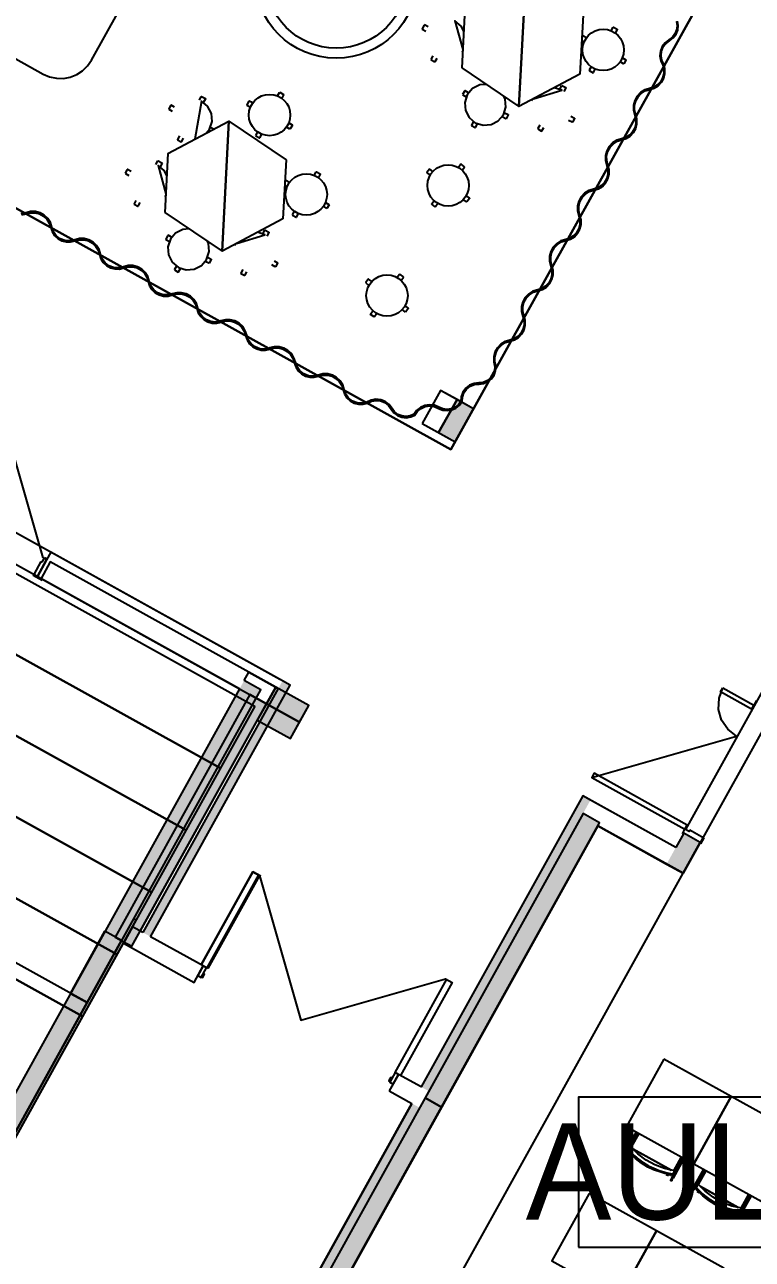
# Model space of a CAD drawing. Header units: metres. Extents: x 2.3 to 42.8, y 0.9 to 31.9.
# Drawn here: x 31.057 to 33.479, y 20.21 to 24.319 of the extents above; entities that cross this region are included whole.
import ezdxf

# ---------------------------------------------------------------- set-up
doc = ezdxf.new("R2010")
doc.units = ezdxf.units.M
for name, color, linetype in [('ARREDI', 9, 'Continuous'), ('PARETI_STRUTTURE', 7, 'Continuous'), ('PILASTRI_SETTI', 8, 'Continuous'), ('WAYFINDING_RIQUADRI', 7, 'Continuous'), ('WAYFINDING_TESTI', 7, 'Continuous')]:
    doc.layers.add(name, color=color, linetype=linetype)

msp = doc.modelspace()

# ---------------------------------------------------------------- linework, layer by layer
at = {"layer": 'ARREDI'}
for points in [[(30.8159, 24.3259), (30.835, 24.3127), (31.119, 24.1551), (31.1402, 24.1458), (31.1629, 24.141), (31.186, 24.1406), (31.2088, 24.1448), (31.2303, 24.1533), (31.2498, 24.1658), (31.2664, 24.1819), (31.2796, 24.201), (31.6964, 24.9516)], [(32.5222, 24.3718), (32.725, 24.4793), (32.7021, 24.0468), (32.725, 24.4793), (32.9154, 24.3509)], [(32.5222, 24.3718), (32.5117, 24.1752)], [(32.5183, 24.298), (32.5098, 24.3145), (32.4892, 24.3319), (32.515, 24.237)], [(32.9154, 24.3509), (32.9049, 24.1543)], [(33.2265, 24.3296), (33.2286, 24.3157), (33.2268, 24.3017), (33.2214, 24.2887), (33.2128, 24.2776), (33.2015, 24.2691), (33.1885, 24.2594), (33.1787, 24.2466), (33.1728, 24.2315), (33.1711, 24.2154), (33.1739, 24.1995), (33.181, 24.1849), (33.1842, 24.187), (33.1776, 24.2008), (33.175, 24.2158), (33.1766, 24.231), (33.1823, 24.2451), (33.1917, 24.2571), (33.204, 24.2661), (33.216, 24.2753), (33.2251, 24.2874), (33.2307, 24.3015), (33.2324, 24.3165), (33.23, 24.3314)], [(32.387, 24.318), (32.3801, 24.3056)], [(32.3801, 24.3056), (32.3804, 24.3045)], [(32.3804, 24.3045), (32.3921, 24.298)], [(32.3881, 24.3183), (32.387, 24.318)], [(32.3998, 24.3118), (32.3881, 24.3183)], [(33.0091, 24.2989), (33.0156, 24.3106)], [(33.0156, 24.3106), (33.0167, 24.3109)], [(33.0167, 24.3109), (33.029, 24.304)], [(33.0294, 24.303), (33.0228, 24.2913)], [(33.029, 24.304), (33.0294, 24.303)], [(32.9109, 24.2661), (32.9191, 24.2616)], [(32.9139, 24.2815), (32.9115, 24.2771)], [(32.915, 24.2818), (32.9139, 24.2815)], [(32.9267, 24.2753), (32.915, 24.2819)], [(32.4157, 24.2156), (32.4092, 24.2039)], [(32.423, 24.1963), (32.4295, 24.208)], [(32.5147, 24.23), (32.5118, 24.2315)], [(33.0464, 24.2089), (33.0581, 24.2024)], [(32.4092, 24.2039), (32.4095, 24.2028)], [(32.4095, 24.2028), (32.4219, 24.196)], [(32.4219, 24.196), (32.423, 24.1963)], [(32.5117, 24.1752), (32.7021, 24.0468)], [(32.9426, 24.1792), (32.9361, 24.1675)], [(32.9361, 24.1675), (32.9364, 24.1664)], [(32.9364, 24.1664), (32.9488, 24.1595)], [(32.9499, 24.1598), (32.9564, 24.1716)], [(33.0505, 24.1886), (33.0388, 24.1951)], [(33.0515, 24.1889), (33.0505, 24.1886)], [(33.0584, 24.2013), (33.0516, 24.1889)], [(33.0581, 24.2024), (33.0584, 24.2013)], [(32.9049, 24.1543), (32.7021, 24.0468)], [(32.9488, 24.1595), (32.9499, 24.1598)], [(31.8987, 24.0822), (31.9052, 24.0939)], [(31.9052, 24.0939), (31.9063, 24.0942)], [(31.9063, 24.0942), (31.9187, 24.0873)], [(31.919, 24.0862), (31.9125, 24.0745)], [(31.9187, 24.0873), (31.919, 24.0862)], [(32.5217, 24.0991), (32.5148, 24.0867)], [(32.5148, 24.0867), (32.5151, 24.0856)], [(32.5151, 24.0856), (32.5268, 24.0791)], [(32.5227, 24.0994), (32.5217, 24.0991)], [(32.5925, 24.1207), (32.5715, 24.119), (32.5476, 24.1067), (32.5302, 24.0862), (32.522, 24.0606), (32.5242, 24.0338), (32.5365, 24.0099), (32.557, 23.9925), (32.5826, 23.9843), (32.6094, 23.9865), (32.6333, 23.9988), (32.6507, 24.0193), (32.6589, 24.0449), (32.6567, 24.0717), (32.6522, 24.0804)], [(32.5345, 24.0929), (32.5227, 24.0994)], [(32.7507, 24.0726), (32.845, 24.1012), (32.8199, 24.1093)], [(32.8379, 24.1047), (32.8444, 24.1164)], [(32.8444, 24.1164), (32.8454, 24.1167)], [(32.8454, 24.1167), (32.8578, 24.1098)], [(32.8581, 24.1088), (32.8516, 24.097)], [(32.8578, 24.1098), (32.8581, 24.1088)], [(31.5434, 24.0511), (31.5365, 24.0388)], [(31.5444, 24.0514), (31.5434, 24.0511)], [(31.5562, 24.0449), (31.5444, 24.0515)], [(31.6612, 23.9581), (31.6724, 23.9714), (31.6806, 23.997), (31.6784, 24.0238), (31.6661, 24.0477), (31.6456, 24.0651), (31.6231, 23.9379)], [(31.6385, 24.0685), (31.645, 24.0802)], [(31.645, 24.0802), (31.6461, 24.0805)], [(31.6461, 24.0805), (31.6585, 24.0736)], [(31.6588, 24.0726), (31.6523, 24.0609)], [(31.6585, 24.0736), (31.6588, 24.0726)], [(31.8035, 24.0648), (31.7966, 24.0524)], [(31.7966, 24.0524), (31.7969, 24.0514)], [(31.7969, 24.0514), (31.8087, 24.0448)], [(31.8046, 24.0651), (31.8035, 24.0648)], [(31.8163, 24.0586), (31.8046, 24.0651)], [(32.7444, 24.0693), (32.7478, 24.0674)], [(31.5365, 24.0388), (31.5368, 24.0377)], [(31.5368, 24.0377), (31.5485, 24.0312)], [(32.6582, 24.0061), (32.6465, 24.0126)], [(32.6542, 24.0264), (32.6659, 24.0199)], [(32.6593, 24.0064), (32.6582, 24.0061)], [(32.6662, 24.0188), (32.6593, 24.0064)], [(32.6659, 24.0199), (32.6662, 24.0188)], [(32.8793, 23.9944), (32.8675, 24.0009)], [(32.8752, 24.0147), (32.8869, 24.0082)], [(32.8872, 24.0071), (32.8803, 23.9947)], [(32.8869, 24.0082), (32.8872, 24.0071)], [(31.534, 23.8907), (31.7368, 23.9982), (31.7139, 23.5657), (31.7368, 23.9982), (31.9271, 23.8698)], [(31.6709, 23.9632), (31.6682, 23.9647)], [(31.6759, 23.9785), (31.6875, 23.972)], [(31.8322, 23.9625), (31.8257, 23.9508)], [(31.9401, 23.9719), (31.9284, 23.9784)], [(31.936, 23.9922), (31.9477, 23.9856)], [(31.9412, 23.9722), (31.9401, 23.9719)], [(31.948, 23.9846), (31.9412, 23.9722)], [(31.9477, 23.9856), (31.948, 23.9846)], [(32.5504, 23.9967), (32.5439, 23.985)], [(32.5439, 23.985), (32.5442, 23.9839)], [(32.5442, 23.9839), (32.5566, 23.977)], [(32.5566, 23.977), (32.5576, 23.9773)], [(32.5576, 23.9773), (32.5641, 23.9891)], [(32.7714, 23.985), (32.7649, 23.9733)], [(32.7649, 23.9733), (32.7652, 23.9722)], [(32.7652, 23.9722), (32.7776, 23.9653)], [(32.7776, 23.9653), (32.7787, 23.9656)], [(32.7787, 23.9656), (32.7852, 23.9773)], [(32.8803, 23.9947), (32.8793, 23.9944)], [(31.5721, 23.9488), (31.5656, 23.9371)], [(31.5656, 23.9371), (31.5659, 23.936)], [(31.5659, 23.936), (31.5783, 23.9291)], [(31.5783, 23.9291), (31.5793, 23.9294)], [(31.5793, 23.9294), (31.5858, 23.9412)], [(31.8257, 23.9508), (31.826, 23.9497)], [(31.826, 23.9497), (31.8384, 23.9428)], [(31.8384, 23.9428), (31.8395, 23.9431)], [(31.8395, 23.9431), (31.846, 23.9548)], [(31.534, 23.8907), (31.5235, 23.6941)], [(31.3988, 23.8369), (31.3919, 23.8245)], [(31.3998, 23.8372), (31.3988, 23.8369)], [(31.4116, 23.8307), (31.3998, 23.8372)], [(31.4939, 23.8542), (31.5005, 23.8659)], [(31.5004, 23.8659), (31.5015, 23.8662)], [(31.53, 23.8169), (31.5215, 23.8334), (31.501, 23.8508), (31.5268, 23.7559)], [(31.5015, 23.8662), (31.5139, 23.8594)], [(31.5142, 23.8583), (31.5077, 23.8466)], [(31.5139, 23.8594), (31.5142, 23.8583)], [(31.9271, 23.8698), (31.9167, 23.6732)], [(32.404, 23.8387), (32.3957, 23.8273)], [(32.4051, 23.8389), (32.404, 23.8387)], [(32.416, 23.831), (32.4051, 23.8389)], [(32.5085, 23.8548), (32.5006, 23.844)], [(32.5097, 23.855), (32.5086, 23.8548)], [(32.5211, 23.8466), (32.5097, 23.855)], [(32.5133, 23.8347), (32.5213, 23.8455)], [(32.5213, 23.8455), (32.5211, 23.8466)], [(31.3919, 23.8245), (31.3922, 23.8234)], [(31.3922, 23.8234), (31.4039, 23.8169)], [(31.9257, 23.8004), (31.9232, 23.796)], [(31.9268, 23.8007), (31.9257, 23.8004)], [(31.9385, 23.7942), (31.9268, 23.8007)], [(32.0209, 23.8178), (32.0274, 23.8295)], [(32.0274, 23.8295), (32.0284, 23.8298)], [(32.0284, 23.8298), (32.0408, 23.8229)], [(32.0411, 23.8219), (32.0346, 23.8101)], [(32.0408, 23.8229), (32.0411, 23.8219)], [(32.3957, 23.8273), (32.3958, 23.8262)], [(32.3958, 23.8262), (32.4066, 23.8183)], [(31.9226, 23.785), (31.9308, 23.7805)], [(31.4275, 23.7345), (31.421, 23.7228)], [(31.421, 23.7228), (31.4213, 23.7217)], [(31.4213, 23.7217), (31.4337, 23.7148)], [(31.4337, 23.7148), (31.4347, 23.7151)], [(31.4347, 23.7151), (31.4413, 23.7269)], [(31.5264, 23.7489), (31.5236, 23.7504)], [(32.0623, 23.7075), (32.0505, 23.714)], [(32.0582, 23.7278), (32.0699, 23.7213)], [(32.0702, 23.7202), (32.0633, 23.7078)], [(32.0699, 23.7213), (32.0702, 23.7202)], [(32.4118, 23.7228), (32.4197, 23.7336)], [(32.4119, 23.7217), (32.4118, 23.7228)], [(32.4234, 23.7133), (32.4119, 23.7217)], [(32.4245, 23.7135), (32.4234, 23.7133)], [(32.4324, 23.7243), (32.4245, 23.7135)], [(32.5279, 23.7294), (32.5171, 23.7373)], [(32.5264, 23.75), (32.5372, 23.7421)], [(32.529, 23.7296), (32.5279, 23.7294)], [(32.5374, 23.741), (32.529, 23.7296)], [(32.5372, 23.7421), (32.5374, 23.741)], [(31.048, 23.6861), (31.0626, 23.6897), (31.0608, 23.6932), (31.0448, 23.6898)], [(31.5235, 23.6941), (31.7139, 23.5657)], [(31.9167, 23.6732), (31.7139, 23.5657)], [(31.9544, 23.6981), (31.9479, 23.6864)], [(31.9479, 23.6864), (31.9482, 23.6853)], [(31.9482, 23.6853), (31.9606, 23.6784)], [(31.9606, 23.6784), (31.9617, 23.6787)], [(31.9617, 23.6787), (31.9682, 23.6904)], [(32.0633, 23.7078), (32.0623, 23.7075)], [(31.6043, 23.6396), (31.5833, 23.6379), (31.5594, 23.6256), (31.542, 23.6051), (31.5338, 23.5795), (31.536, 23.5527), (31.5483, 23.5288), (31.5688, 23.5114), (31.5944, 23.5032), (31.6212, 23.5054), (31.6451, 23.5177), (31.6625, 23.5382), (31.6707, 23.5638), (31.6685, 23.5906), (31.664, 23.5993)], [(31.8496, 23.6236), (31.8562, 23.6353)], [(31.8562, 23.6353), (31.8572, 23.6356)], [(31.8572, 23.6356), (31.8696, 23.6287)], [(31.5334, 23.6179), (31.5266, 23.6056)], [(31.5266, 23.6056), (31.5269, 23.6045)], [(31.5269, 23.6045), (31.5386, 23.598)], [(31.5345, 23.6183), (31.5334, 23.6179)], [(31.5462, 23.6117), (31.5345, 23.6183)], [(31.7562, 23.5881), (31.7596, 23.5862)], [(31.7625, 23.5915), (31.8567, 23.6201), (31.8317, 23.6282)], [(31.8699, 23.6276), (31.8634, 23.6159)], [(31.8696, 23.6287), (31.8699, 23.6276)], [(31.5622, 23.5156), (31.5556, 23.5039)], [(31.5694, 23.4962), (31.5759, 23.508)], [(31.67, 23.525), (31.6583, 23.5315)], [(31.6659, 23.5453), (31.6777, 23.5388)], [(31.6711, 23.5253), (31.67, 23.525)], [(31.678, 23.5377), (31.6711, 23.5253)], [(31.6777, 23.5388), (31.678, 23.5377)], [(31.8911, 23.5133), (31.8793, 23.5198)], [(31.887, 23.5336), (31.8987, 23.527)], [(31.8921, 23.5136), (31.8911, 23.5133)], [(31.899, 23.526), (31.8921, 23.5136)], [(31.8987, 23.527), (31.899, 23.526)], [(31.5556, 23.5039), (31.5559, 23.5028)], [(31.5559, 23.5028), (31.5683, 23.4959)], [(31.5683, 23.4959), (31.5694, 23.4962)], [(31.7832, 23.5039), (31.7767, 23.4922)], [(31.7767, 23.4921), (31.777, 23.4911)], [(31.777, 23.4911), (31.7894, 23.4842)], [(31.7894, 23.4842), (31.7904, 23.4845)], [(31.7904, 23.4845), (31.797, 23.4962)], [(32.2005, 23.4722), (32.1921, 23.4608)], [(32.2016, 23.4724), (32.2005, 23.4722)], [(32.2124, 23.4644), (32.2016, 23.4724)], [(32.305, 23.4883), (32.2971, 23.4775)], [(32.3061, 23.4885), (32.305, 23.4883)], [(32.3176, 23.4801), (32.3061, 23.4885)], [(32.3098, 23.4682), (32.3177, 23.479)], [(32.3177, 23.479), (32.3176, 23.4801)], [(32.1921, 23.4608), (32.1923, 23.4597)], [(32.1923, 23.4597), (32.2031, 23.4517)], [(32.3229, 23.3835), (32.3337, 23.3756)], [(32.2082, 23.3562), (32.2162, 23.3671)], [(32.2084, 23.3551), (32.2082, 23.3562)], [(32.2198, 23.3468), (32.2084, 23.3551)], [(32.2209, 23.3469), (32.2198, 23.3468)], [(32.2289, 23.3578), (32.2209, 23.3469)], [(32.3244, 23.3629), (32.3135, 23.3708)], [(32.3255, 23.363), (32.3244, 23.3629)], [(32.3338, 23.3745), (32.3255, 23.363)], [(32.3337, 23.3756), (32.3338, 23.3745)], [(29.7926, 23.1789), (29.2192, 22.1462), (31.2503, 21.0184), (29.2192, 22.1462), (28.8178, 21.4233)], [(29.7926, 23.1789), (31.8237, 22.0511)], [(31.2503, 21.0184), (31.8238, 22.0511)], [(32.4449, 20.7163), (32.9706, 21.6629), (32.9155, 21.6935), (32.3899, 20.7469)], [(30.849, 20.2955), (31.2504, 21.0184)], [(31.8661, 19.8037), (31.9212, 19.7731), (32.4449, 20.7163)], [(32.4449, 20.7163), (32.3899, 20.7469), (31.8662, 19.8037)], [(32.3899, 20.7469), (32.4449, 20.7163)], [(33.0758, 20.5834), (33.1014, 20.6294)], [(33.0536, 20.5576), (33.0528, 20.5576), (33.0521, 20.5579), (33.0516, 20.5584), (33.0512, 20.559), (33.0511, 20.5598), (33.0512, 20.5605), (33.0515, 20.5609), (33.0515, 20.5609), (33.0516, 20.5611), (33.0522, 20.5616), (33.0529, 20.5618)], [(33.0554, 20.56), (33.0554, 20.5597), (33.0553, 20.5589), (33.055, 20.5585), (33.055, 20.5585), (33.0549, 20.5583), (33.0543, 20.5578), (33.0536, 20.5576)], [(33.056, 20.5693), (33.0559, 20.5694), (33.056, 20.5693), (33.0563, 20.5692), (33.0567, 20.5689)], [(33.0567, 20.5689), (33.0573, 20.5686)], [(33.0656, 20.5725), (33.0649, 20.5728), (33.0643, 20.5732), (33.0639, 20.5739), (33.0638, 20.5746), (33.0638, 20.5747), (33.064, 20.5753), (33.064, 20.5755), (33.0643, 20.576), (33.0649, 20.5764), (33.0656, 20.5766)], [(33.0656, 20.5766), (33.0664, 20.5766), (33.0671, 20.5764), (33.0677, 20.5759), (33.068, 20.5752), (33.0681, 20.5745), (33.068, 20.5738), (33.0679, 20.5737), (33.0676, 20.5732), (33.067, 20.5727), (33.0663, 20.5725)], [(33.0668, 20.5699), (33.066, 20.5714)], [(33.066, 20.5714), (33.0668, 20.5699)], [(33.0666, 20.5737), (33.0683, 20.5776), (33.069, 20.5791)], [(33.0681, 20.568), (33.0673, 20.5691)], [(33.0673, 20.5691), (33.0681, 20.568)], [(33.07, 20.5838), (33.0694, 20.5843), (33.069, 20.585), (33.0689, 20.5857), (33.0691, 20.5865), (33.0693, 20.5869), (33.0693, 20.5869), (33.0694, 20.5871), (33.07, 20.5876), (33.0707, 20.5878)], [(33.2139, 20.4942), (33.2172, 20.4991), (33.2205, 20.504), (33.1871, 20.5116), (33.155, 20.5238), (33.1251, 20.5404), (33.0978, 20.5611), (33.0737, 20.5855), (33.0713, 20.5801), (33.0689, 20.5747), (33.069, 20.5738), (33.0698, 20.5723), (33.0711, 20.5704), (33.0727, 20.5686)], [(33.0727, 20.5686), (33.071, 20.5705), (33.0697, 20.5724), (33.069, 20.5739), (33.0689, 20.5747)], [(33.0697, 20.5661), (33.069, 20.567)], [(33.069, 20.5656), (33.069, 20.5656)], [(33.0691, 20.5656), (33.0693, 20.5658), (33.0696, 20.5661), (33.0701, 20.5666), (33.0707, 20.5671), (33.0712, 20.5676)], [(33.0697, 20.5806), (33.07, 20.5814)], [(33.0707, 20.5878), (33.0715, 20.5878), (33.0722, 20.5875), (33.0727, 20.587), (33.0731, 20.5864), (33.0732, 20.5856), (33.0731, 20.5849)], [(33.0713, 20.5676), (33.0717, 20.568), (33.0721, 20.5683), (33.0722, 20.5685)], [(33.072, 20.584), (33.0737, 20.5855)], [(33.0731, 20.5616), (33.0728, 20.5609), (33.0725, 20.5603), (33.0722, 20.5599), (33.0721, 20.5597)], [(33.1312, 20.5219), (33.1169, 20.5306), (33.1011, 20.542), (33.0864, 20.5547), (33.0727, 20.5686)], [(33.0728, 20.5685), (33.0864, 20.5546), (33.1012, 20.542), (33.117, 20.5306), (33.1312, 20.5219)], [(33.0825, 20.5766), (33.095, 20.5697), (33.1151, 20.5585), (33.1353, 20.5473), (33.1555, 20.5361), (33.1757, 20.5249), (33.1958, 20.5137), (33.2083, 20.5068)], [(33.2083, 20.5068), (33.0825, 20.5766)], [(33.2431, 20.5507), (33.2175, 20.5047)], [(33.1361, 20.5192), (33.1507, 20.5118)], [(33.1507, 20.5118), (33.1361, 20.5192)], [(33.1512, 20.5116), (33.169, 20.5043), (33.1876, 20.4985), (33.2065, 20.4942)], [(33.2066, 20.4942), (33.1877, 20.4985), (33.1691, 20.5043), (33.1513, 20.5116)], [(33.1994, 20.489), (33.1995, 20.4892), (33.1998, 20.4897), (33.2001, 20.4902), (33.2005, 20.4909)], [(33.2064, 20.4917), (33.2063, 20.491), (33.2062, 20.4903), (33.2061, 20.4898), (33.206, 20.4896), (33.206, 20.4895), (33.206, 20.4895), (33.2061, 20.4898)], [(33.2068, 20.4938), (33.2067, 20.4935), (33.2067, 20.4931), (33.2065, 20.4925)], [(33.2066, 20.4942), (33.2091, 20.4938), (33.2114, 20.4937), (33.2131, 20.4939), (33.2139, 20.4942)], [(33.2139, 20.4942), (33.2131, 20.4938), (33.2114, 20.4937), (33.2092, 20.4938), (33.2067, 20.4942)], [(33.2074, 20.4722), (33.2072, 20.4729), (33.2073, 20.4736), (33.2074, 20.4739), (33.2074, 20.4739), (33.2077, 20.4743), (33.2082, 20.4748)], [(33.2114, 20.4738), (33.2115, 20.4731), (33.2115, 20.4724), (33.2114, 20.4721), (33.2114, 20.4721), (33.2111, 20.4717), (33.2106, 20.4712), (33.2099, 20.4709), (33.2091, 20.4709), (33.2084, 20.4711), (33.2078, 20.4716), (33.2074, 20.4722)], [(33.2117, 20.49), (33.2108, 20.4899), (33.2096, 20.4899)], [(33.2096, 20.4899), (33.2109, 20.4899)], [(33.2131, 20.4916), (33.2132, 20.4923), (33.2135, 20.4929), (33.2136, 20.493), (33.2141, 20.4935), (33.2141, 20.4935), (33.2148, 20.4938), (33.2155, 20.4938), (33.2162, 20.4936), (33.2168, 20.4931), (33.2172, 20.4925)], [(33.2166, 20.4953), (33.2133, 20.4904)], [(33.2172, 20.4925), (33.2174, 20.4918), (33.2173, 20.491), (33.2171, 20.4905), (33.217, 20.4904), (33.2165, 20.4899), (33.2165, 20.4899), (33.2158, 20.4896), (33.215, 20.4896), (33.2143, 20.4898), (33.2137, 20.4902)], [(33.2148, 20.4811), (33.2154, 20.4808)], [(33.2154, 20.4808), (33.2158, 20.4806), (33.2161, 20.4804)], [(33.2162, 20.4804), (33.2161, 20.4804)], [(33.2205, 20.504), (33.22, 20.501), (33.2205, 20.504)], [(33.2203, 20.5032), (33.2208, 20.5037), (33.2215, 20.5039), (33.2223, 20.504), (33.223, 20.5038), (33.2236, 20.5033), (33.224, 20.5027)], [(33.224, 20.5027), (33.2242, 20.502), (33.2241, 20.5012), (33.224, 20.501), (33.224, 20.501), (33.2237, 20.5006), (33.2232, 20.5001), (33.2225, 20.4998), (33.2218, 20.4997), (33.221, 20.4999)], [(33.2996, 20.4591), (33.3251, 20.5051)], [(33.2773, 20.4333), (33.2766, 20.4334), (33.2759, 20.4336), (33.2753, 20.4341), (33.275, 20.4348), (33.2748, 20.4355), (33.275, 20.4363), (33.2752, 20.4367), (33.2752, 20.4367), (33.2754, 20.4369), (33.2759, 20.4374), (33.2767, 20.4376)], [(33.2792, 20.4354), (33.279, 20.4347), (33.2788, 20.4343), (33.2788, 20.4342), (33.2786, 20.434), (33.278, 20.4336), (33.2773, 20.4334)], [(33.2797, 20.4451), (33.2797, 20.4451), (33.2797, 20.4451), (33.28, 20.4449), (33.2804, 20.4447)], [(33.2805, 20.4447), (33.281, 20.4444)], [(33.2893, 20.4483), (33.2886, 20.4485), (33.2881, 20.449), (33.2877, 20.4496), (33.2876, 20.4504), (33.2876, 20.4504), (33.2877, 20.4511), (33.2878, 20.4512), (33.2881, 20.4517), (33.2887, 20.4522), (33.2894, 20.4524)], [(33.2894, 20.4524), (33.2901, 20.4524), (33.2908, 20.4521), (33.2914, 20.4516), (33.2918, 20.451), (33.2919, 20.4503), (33.2918, 20.4496), (33.2917, 20.4494), (33.2914, 20.4489), (33.2908, 20.4485), (33.2901, 20.4482)], [(33.2906, 20.4456), (33.2898, 20.4471)], [(33.2898, 20.4471), (33.2905, 20.4457)], [(33.2903, 20.4495), (33.2921, 20.4534), (33.2928, 20.4549)], [(33.2919, 20.4437), (33.2911, 20.4449)], [(33.2911, 20.4449), (33.2918, 20.4438)], [(33.4376, 20.37), (33.4409, 20.3749), (33.4442, 20.3798), (33.4108, 20.3873), (33.3788, 20.3995), (33.3488, 20.4162), (33.3215, 20.4369), (33.2975, 20.4612), (33.2951, 20.4559), (33.2926, 20.4505), (33.2928, 20.4496), (33.2935, 20.4481), (33.2948, 20.4462), (33.2964, 20.4443)], [(33.2964, 20.4443), (33.2948, 20.4463), (33.2935, 20.4481), (33.2927, 20.4496), (33.2926, 20.4505)], [(33.2937, 20.4596), (33.2931, 20.4601), (33.2928, 20.4608), (33.2927, 20.4615), (33.2928, 20.4622), (33.293, 20.4627), (33.293, 20.4627), (33.2932, 20.4629), (33.2938, 20.4633), (33.2945, 20.4636)], [(33.2934, 20.4419), (33.2927, 20.4427)], [(33.2928, 20.4414), (33.293, 20.4416), (33.2934, 20.4419), (33.2939, 20.4423), (33.2945, 20.4428), (33.295, 20.4433)], [(33.2928, 20.4414), (33.2928, 20.4414)], [(33.2934, 20.4563), (33.2938, 20.4572)], [(33.2945, 20.4636), (33.2952, 20.4635), (33.2959, 20.4633), (33.2965, 20.4628), (33.2969, 20.4621), (33.297, 20.4614), (33.2968, 20.4606)], [(33.295, 20.4433), (33.2955, 20.4438), (33.2958, 20.4441), (33.296, 20.4442)], [(33.2957, 20.4598), (33.2975, 20.4613)], [(33.2969, 20.4373), (33.2965, 20.4367), (33.2962, 20.4361), (33.296, 20.4357), (33.2958, 20.4355)], [(33.3549, 20.3976), (33.3407, 20.4063), (33.3249, 20.4178), (33.3101, 20.4305), (33.2964, 20.4443)], [(33.2965, 20.4442), (33.3102, 20.4304), (33.325, 20.4178), (33.3407, 20.4063), (33.3549, 20.3976)], [(33.3062, 20.4524), (33.3187, 20.4455), (33.3389, 20.4343), (33.359, 20.4231), (33.3792, 20.4119), (33.3994, 20.4006), (33.4196, 20.3895), (33.4321, 20.3825)], [(33.4321, 20.3825), (33.3062, 20.4524)], [(33.4668, 20.4264), (33.4413, 20.3804)], [(33.3744, 20.3876), (33.3598, 20.3949)], [(33.3599, 20.3949), (33.3744, 20.3876)], [(33.3756, 20.3871), (33.3928, 20.3801), (33.4113, 20.3743), (33.4303, 20.37)], [(33.4304, 20.3699), (33.4114, 20.3742), (33.3928, 20.3801), (33.3756, 20.3871)], [(33.4232, 20.3648), (33.4233, 20.365), (33.4235, 20.3654), (33.4238, 20.366), (33.4242, 20.3666)], [(33.4302, 20.3675), (33.43, 20.3668), (33.4299, 20.3661), (33.4298, 20.3656), (33.4298, 20.3653), (33.4298, 20.3653), (33.4298, 20.3653), (33.4298, 20.3655)], [(33.4305, 20.3695), (33.4305, 20.3693), (33.4304, 20.3688), (33.4303, 20.3682)], [(33.4304, 20.3699), (33.4328, 20.3696), (33.4351, 20.3695), (33.4368, 20.3696), (33.4376, 20.37)], [(33.4376, 20.37), (33.4369, 20.3696), (33.4352, 20.3695), (33.4329, 20.3696), (33.4304, 20.3699)], [(33.4312, 20.3479), (33.431, 20.3487), (33.4311, 20.3494), (33.4312, 20.3496), (33.4312, 20.3496), (33.4314, 20.3501), (33.432, 20.3506)], [(33.4351, 20.3496), (33.4353, 20.3489), (33.4352, 20.3481), (33.4351, 20.3479), (33.4351, 20.3479), (33.4349, 20.3475), (33.4343, 20.347), (33.4336, 20.3467), (33.4329, 20.3466), (33.4322, 20.3469), (33.4316, 20.3473), (33.4312, 20.3479)], [(33.4355, 20.3657), (33.4346, 20.3656), (33.4333, 20.3657)], [(33.4333, 20.3657), (33.4347, 20.3656)], [(33.4369, 20.3674), (33.437, 20.3681), (33.4372, 20.3686), (33.4373, 20.3687), (33.4378, 20.3692), (33.4378, 20.3692), (33.4385, 20.3695), (33.4392, 20.3696), (33.44, 20.3693), (33.4406, 20.3689), (33.441, 20.3682)], [(33.4412, 20.3722), (33.4404, 20.3711), (33.4371, 20.3661)], [(33.441, 20.3682), (33.4412, 20.3675), (33.4411, 20.3668), (33.4408, 20.3663), (33.4407, 20.3661), (33.4403, 20.3657), (33.4402, 20.3656), (33.4395, 20.3653), (33.4388, 20.3653), (33.4381, 20.3655), (33.4375, 20.366)], [(33.4386, 20.3569), (33.4391, 20.3566)], [(33.4392, 20.3566), (33.4396, 20.3563), (33.4399, 20.3562)], [(33.4399, 20.3562), (33.4399, 20.3562)], [(33.4442, 20.3798), (33.4438, 20.3768), (33.4442, 20.3798)], [(33.444, 20.3789), (33.4446, 20.3794), (33.4453, 20.3797), (33.446, 20.3798), (33.4467, 20.3795), (33.4473, 20.3791), (33.4477, 20.3785)], [(33.4477, 20.3785), (33.4479, 20.3777), (33.4478, 20.377), (33.4477, 20.3768), (33.4477, 20.3767), (33.4475, 20.3763), (33.447, 20.3758), (33.4463, 20.3755), (33.4455, 20.3755), (33.4448, 20.3757)]]:
    msp.add_lwpolyline(points, dxfattribs=at)
for points in [[(33.1377, 24.1033), (33.1526, 24.1079), (33.1659, 24.1162), (33.1766, 24.1275), (33.1842, 24.1412), (33.1881, 24.1563), (33.1881, 24.1719), (33.1842, 24.187), (33.1807, 24.1852), (33.1843, 24.171), (33.1842, 24.1564), (33.1804, 24.1423), (33.1733, 24.1296), (33.1631, 24.1191), (33.1507, 24.1114), (33.1368, 24.1071), (33.1209, 24.1022), (33.1069, 24.0934), (33.0954, 24.0815), (33.0874, 24.067), (33.0832, 24.0509), (33.0833, 24.0344), (33.0874, 24.0183), (33.0912, 24.0195), (33.0872, 24.0346), (33.0871, 24.0503), (33.091, 24.0655), (33.0986, 24.0792), (33.1094, 24.0905), (33.1227, 24.0987)], [(33.0447, 23.9357), (33.0596, 23.9404), (33.0728, 23.9487), (33.0836, 23.96), (33.0912, 23.9737), (33.0951, 23.9888), (33.0951, 24.0044), (33.0912, 24.0195), (33.0877, 24.0177), (33.0913, 24.0035), (33.0912, 23.9889), (33.0874, 23.9748), (33.0802, 23.9621), (33.0701, 23.9515), (33.0577, 23.9439), (33.0437, 23.9395), (33.0279, 23.9346), (33.0138, 23.9259), (33.0024, 23.9139), (32.9943, 23.8994), (32.9902, 23.8834), (32.9902, 23.8668), (32.9944, 23.8508), (32.9982, 23.852), (32.9942, 23.8671), (32.9941, 23.8828), (32.998, 23.8979), (33.0056, 23.9116), (33.0164, 23.9229), (33.0297, 23.9312)], [(32.9517, 23.7682), (32.9666, 23.7729), (32.9798, 23.7812), (32.9906, 23.7925), (32.9981, 23.8061), (33.0021, 23.8212), (33.0021, 23.8369), (32.9982, 23.852), (32.9947, 23.8502), (32.9982, 23.836), (32.9981, 23.8214), (32.9944, 23.8073), (32.9872, 23.7945), (32.9771, 23.784), (32.9647, 23.7763), (32.9507, 23.772), (32.9349, 23.7671), (32.9208, 23.7584), (32.9094, 23.7464), (32.9013, 23.7319), (32.8972, 23.7159), (32.8972, 23.6993), (32.9014, 23.6833), (32.9052, 23.6844), (32.9011, 23.6996), (32.901, 23.7152), (32.9049, 23.7304), (32.9125, 23.7441), (32.9234, 23.7554), (32.9367, 23.7636)], [(31.1437, 23.6447), (31.1484, 23.6304), (31.1565, 23.6177), (31.1675, 23.6074), (31.1806, 23.6001), (31.1952, 23.5962), (31.2102, 23.5961), (31.2248, 23.5996), (31.223, 23.6031), (31.207, 23.5997), (31.1906, 23.601), (31.1754, 23.6069), (31.1624, 23.617), (31.1529, 23.6303), (31.1475, 23.6457), (31.1426, 23.661), (31.1341, 23.6745), (31.1224, 23.6855), (31.1084, 23.6932), (31.093, 23.6972), (31.077, 23.6973), (31.0615, 23.6934), (31.0626, 23.6897), (31.0773, 23.6934), (31.0924, 23.6934), (31.107, 23.6896), (31.1202, 23.6822), (31.1311, 23.6719), (31.1392, 23.659)], [(32.8587, 23.6007), (32.8735, 23.6054), (32.8868, 23.6136), (32.8975, 23.6249), (32.9051, 23.6386), (32.909, 23.6537), (32.9091, 23.6693), (32.9052, 23.6844), (32.9017, 23.6826), (32.9052, 23.6685), (32.9051, 23.6539), (32.9014, 23.6397), (32.8942, 23.627), (32.8841, 23.6165), (32.8717, 23.6088), (32.8577, 23.6045), (32.8419, 23.5996), (32.8278, 23.5909), (32.8164, 23.5789), (32.8083, 23.5644), (32.8042, 23.5484), (32.8042, 23.5318), (32.8084, 23.5158), (32.8121, 23.5169), (32.8081, 23.532), (32.808, 23.5477), (32.8119, 23.5629), (32.8195, 23.5766), (32.8304, 23.5879), (32.8437, 23.5961)], [(31.3059, 23.5546), (31.3106, 23.5403), (31.3187, 23.5276), (31.3296, 23.5173), (31.3428, 23.51), (31.3573, 23.5062), (31.3724, 23.506), (31.387, 23.5096), (31.3852, 23.5131), (31.3691, 23.5097), (31.3528, 23.511), (31.3375, 23.5169), (31.3246, 23.5269), (31.315, 23.5402), (31.3097, 23.5557), (31.3047, 23.5709), (31.2962, 23.5844), (31.2846, 23.5954), (31.2706, 23.6032), (31.2551, 23.6072), (31.2391, 23.6073), (31.2236, 23.6034), (31.2248, 23.5996), (31.2394, 23.6034), (31.2546, 23.6033), (31.2692, 23.5995), (31.2824, 23.5922), (31.2933, 23.5818), (31.3013, 23.569)], [(31.4681, 23.4646), (31.4728, 23.4503), (31.4809, 23.4376), (31.4918, 23.4273), (31.505, 23.42), (31.5195, 23.4161), (31.5345, 23.416), (31.5491, 23.4196), (31.5473, 23.423), (31.5313, 23.4196), (31.515, 23.4209), (31.4997, 23.4269), (31.4867, 23.4369), (31.4772, 23.4502), (31.4718, 23.4657), (31.4669, 23.4809), (31.4584, 23.4944), (31.4468, 23.5054), (31.4328, 23.5131), (31.4173, 23.5172), (31.4013, 23.5172), (31.3858, 23.5133), (31.387, 23.5096), (31.4016, 23.5133), (31.4167, 23.5133), (31.4313, 23.5095), (31.4445, 23.5022), (31.4555, 23.4918), (31.4635, 23.479)], [(32.7656, 23.4332), (32.7805, 23.4378), (32.7938, 23.4461), (32.8045, 23.4574), (32.8121, 23.4711), (32.816, 23.4862), (32.816, 23.5018), (32.8122, 23.5169), (32.8087, 23.5151), (32.8122, 23.5009), (32.8121, 23.4863), (32.8083, 23.4722), (32.8012, 23.4595), (32.7911, 23.449), (32.7786, 23.4413), (32.7647, 23.437), (32.7489, 23.4321), (32.7348, 23.4233), (32.7233, 23.4114), (32.7153, 23.3969), (32.7112, 23.3808), (32.7112, 23.3643), (32.7154, 23.3482), (32.7191, 23.3494), (32.7151, 23.3645), (32.715, 23.3802), (32.7189, 23.3954), (32.7265, 23.409), (32.7373, 23.4204), (32.7507, 23.4286)], [(31.6302, 23.3745), (31.6349, 23.3603), (31.643, 23.3476), (31.654, 23.3373), (31.6671, 23.33), (31.6817, 23.3261), (31.6967, 23.326), (31.7113, 23.3295), (31.7095, 23.333), (31.6935, 23.3296), (31.6771, 23.3309), (31.6619, 23.3368), (31.6489, 23.3468), (31.6394, 23.3601), (31.634, 23.3756), (31.6291, 23.3908), (31.6206, 23.4044), (31.6089, 23.4153), (31.5949, 23.4231), (31.5795, 23.4271), (31.5635, 23.4272), (31.548, 23.4233), (31.5491, 23.4196), (31.5638, 23.4233), (31.5789, 23.4232), (31.5935, 23.4194), (31.6067, 23.4121), (31.6176, 23.4017), (31.6257, 23.3889)], [(32.6726, 23.2656), (32.6875, 23.2703), (32.7008, 23.2786), (32.7115, 23.2899), (32.7191, 23.3035), (32.723, 23.3187), (32.723, 23.3343), (32.7191, 23.3494), (32.7156, 23.3476), (32.7192, 23.3334), (32.7191, 23.3188), (32.7153, 23.3047), (32.7082, 23.292), (32.698, 23.2814), (32.6856, 23.2738), (32.6717, 23.2694), (32.6558, 23.2645), (32.6418, 23.2558), (32.6303, 23.2438), (32.6223, 23.2293), (32.6181, 23.2133), (32.6182, 23.1967), (32.6224, 23.1807), (32.6261, 23.1819), (32.6221, 23.197), (32.622, 23.2127), (32.6259, 23.2278), (32.6335, 23.2415), (32.6443, 23.2528), (32.6576, 23.2611)], [(31.7924, 23.2845), (31.7971, 23.2702), (31.8052, 23.2575), (31.8161, 23.2472), (31.8293, 23.2399), (31.8438, 23.2361), (31.8589, 23.2359), (31.8735, 23.2395), (31.8717, 23.243), (31.8556, 23.2395), (31.8393, 23.2409), (31.824, 23.2468), (31.8111, 23.2568), (31.8015, 23.2701), (31.7962, 23.2856), (31.7912, 23.3008), (31.7827, 23.3143), (31.7711, 23.3253), (31.7571, 23.333), (31.7416, 23.3371), (31.7256, 23.3371), (31.7101, 23.3333), (31.7113, 23.3295), (31.7259, 23.3332), (31.7411, 23.3332), (31.7557, 23.3294), (31.7689, 23.3221), (31.7798, 23.3117), (31.7878, 23.2989)], [(31.9546, 23.1945), (31.9593, 23.1802), (31.9674, 23.1675), (31.9783, 23.1572), (31.9915, 23.1499), (32.006, 23.146), (32.021, 23.1459), (32.0356, 23.1494), (32.0338, 23.1529), (32.0178, 23.1495), (32.0015, 23.1508), (31.9862, 23.1567), (31.9732, 23.1667), (31.9637, 23.1801), (31.9583, 23.1955), (31.9534, 23.2107), (31.9449, 23.2243), (31.9333, 23.2352), (31.9193, 23.243), (31.9038, 23.247), (31.8878, 23.2471), (31.8723, 23.2432), (31.8735, 23.2395), (31.8881, 23.2432), (31.9032, 23.2432), (31.9178, 23.2394), (31.931, 23.232), (31.942, 23.2216), (31.95, 23.2088)], [(32.5694, 23.1233), (32.5844, 23.1252), (32.5984, 23.1311), (32.6103, 23.1405), (32.6192, 23.1527), (32.6246, 23.1668), (32.6261, 23.1819), (32.6223, 23.181), (32.6207, 23.167), (32.6155, 23.1539), (32.607, 23.1427), (32.5958, 23.1341), (32.5827, 23.1288), (32.5688, 23.1271), (32.5527, 23.1252), (32.5377, 23.119), (32.5251, 23.1089), (32.5156, 23.0958), (32.5101, 23.0806), (32.5089, 23.0644), (32.5128, 23.0647), (32.5139, 23.0799), (32.5191, 23.0942), (32.5281, 23.1065), (32.5401, 23.1159), (32.5543, 23.1216)], [(32.1167, 23.1044), (32.1214, 23.0901), (32.1295, 23.0774), (32.1405, 23.0671), (32.1536, 23.0598), (32.1682, 23.056), (32.1832, 23.0558), (32.1978, 23.0594), (32.196, 23.0629), (32.18, 23.0595), (32.1636, 23.0608), (32.1484, 23.0667), (32.1354, 23.0767), (32.1259, 23.09), (32.1205, 23.1055), (32.1156, 23.1207), (32.1071, 23.1342), (32.0954, 23.1452), (32.0814, 23.1529), (32.066, 23.157), (32.05, 23.1571), (32.0345, 23.1532), (32.0356, 23.1494), (32.0503, 23.1532), (32.0654, 23.1531), (32.08, 23.1493), (32.0932, 23.142), (32.1041, 23.1316), (32.1122, 23.1188)], [(32.38, 22.992), (32.435, 22.9614), (32.4962, 23.0716), (32.4411, 23.1022)], [(32.2769, 23.0396), (32.2861, 23.0276), (32.2982, 23.0185), (32.3122, 23.0129), (32.3273, 23.0112), (32.3422, 23.0136), (32.356, 23.0198), (32.3533, 23.0227), (32.3404, 23.0171), (32.3265, 23.0151), (32.3125, 23.0168), (32.2995, 23.0222), (32.2883, 23.0308), (32.2799, 23.0421), (32.2702, 23.0551), (32.2573, 23.0649), (32.2423, 23.0709), (32.2262, 23.0725), (32.2103, 23.0697), (32.1957, 23.0626), (32.1978, 23.0594), (32.2115, 23.066), (32.2266, 23.0686), (32.2417, 23.067), (32.2559, 23.0613), (32.2679, 23.0519)], [(32.4344, 23.0422), (32.4484, 23.0365), (32.4634, 23.0346), (32.4784, 23.0368), (32.4922, 23.0428), (32.504, 23.0524), (32.5128, 23.0647), (32.509, 23.0659), (32.5007, 23.0545), (32.4896, 23.0458), (32.4766, 23.0403), (32.4626, 23.0384), (32.4487, 23.0404), (32.4357, 23.0459), (32.4208, 23.0523), (32.4048, 23.0544), (32.3888, 23.052), (32.374, 23.0454), (32.3616, 23.035), (32.3525, 23.0216), (32.356, 23.0198), (32.3646, 23.0324), (32.3763, 23.0422), (32.3902, 23.0484), (32.4053, 23.0505), (32.4204, 23.0484)], [(32.435, 22.9614), (32.4901, 22.9309), (32.5513, 23.041), (32.4962, 23.0716)], [(31.7091, 21.8446), (29.6779, 22.9724)], [(31.5944, 21.638), (29.5632, 22.7658)], [(31.4797, 21.4315), (29.4485, 22.5593)], [(31.862, 22.0591), (31.8926, 22.1142), (31.1422, 22.5309), (31.1116, 22.4758)], [(31.365, 21.2249), (29.3339, 22.3527)], [(30.8442, 20.3072), (31.2647, 21.0645), (29.2421, 22.1875), (28.8216, 21.4302)], [(31.8926, 22.1142), (31.862, 22.0591), (31.9721, 21.998), (32.0027, 22.0531)], [(31.8069, 22.0897), (31.3587, 21.2825), (31.4138, 21.2519), (31.862, 22.0592)], [(31.862, 22.0592), (31.8314, 22.0041), (31.9416, 21.9429), (31.9721, 21.998)], [(31.9652, 19.8523), (32.2492, 19.6946), (33.2488, 21.4949), (32.9648, 21.6526)], [(31.2647, 21.0645), (31.3794, 21.271), (31.3243, 21.3016), (31.2096, 21.0951)], [(33.1846, 20.8759), (33.0603, 20.6521), (33.2841, 20.5279), (33.4083, 20.7517)], [(33.4083, 20.7517), (33.2841, 20.5279), (33.5079, 20.4037), (33.6321, 20.6274)], [(32.9361, 20.4284), (32.8119, 20.2046), (33.0356, 20.0804), (33.1599, 20.3042)], [(33.1599, 20.3042), (33.0356, 20.0804), (33.2594, 19.9562), (33.3836, 20.1799)]]:
    msp.add_lwpolyline(points, close=True, dxfattribs=at)
for centre, radius in [((32.0941, 24.4774), 0.27), ((32.0941, 24.4774), 0.2362), ((32.9827, 24.2352), 0.0689), ((31.8723, 24.0185), 0.0689), ((32.4665, 23.7841), 0.0689), ((31.9945, 23.7541), 0.0689), ((32.263, 23.4176), 0.0689)]:
    msp.add_circle(centre, radius, dxfattribs=at)
at = {"layer": 'PARETI_STRUTTURE'}
for points in [[(29.6032, 24.5001), (32.4758, 22.905), (33.3397, 24.461), (30.4721, 26.0532)], [(30.4721, 26.0532), (33.3397, 24.461), (32.4758, 22.905)], [(32.4758, 22.905), (29.6032, 24.5001)], [(31.9069, 22.1401), (28.277, 24.1556), (27.8374, 23.3638), (27.7363, 23.4199), (27.7315, 23.4113)], [(31.7725, 22.1088), (29.1632, 23.5576)], [(30.8153, 22.7169), (30.8172, 22.7203), (30.8258, 22.7155), (30.994, 23.0185), (30.9803, 23.0261), (31.118, 22.5443)], [(33.2574, 21.6401), (33.848, 22.7038)], [(31.9155, 22.1353), (31.1444, 22.5634), (31.1301, 22.5376)], [(31.1114, 22.5322), (31.0875, 22.4892), (31.1167, 22.473)], [(31.0995, 22.4825), (31.1301, 22.5376), (31.1215, 22.5424)], [(31.1301, 22.5376), (31.0995, 22.4825)], [(31.1114, 22.5322), (31.1148, 22.5303)], [(31.1148, 22.5303), (31.1215, 22.5424)], [(31.1301, 22.5376), (31.1215, 22.5424), (31.1234, 22.5458)], [(31.1234, 22.5458), (31.132, 22.541)], [(31.1148, 22.4695), (31.0855, 22.4858)], [(31.0856, 22.4858), (31.0875, 22.4892)], [(31.0995, 22.4825), (31.0875, 22.4892)], [(31.0995, 22.4825), (31.7725, 22.1088)], [(31.1167, 22.473), (31.1148, 22.4695)], [(31.7878, 22.1364), (31.8031, 22.1639)], [(31.8031, 22.1639), (31.9012, 22.1095)], [(31.7725, 22.1088), (30.7891, 20.3378), (30.8442, 20.3072), (31.8429, 22.1058), (31.7878, 22.1364)], [(31.9012, 22.1095), (31.4506, 21.2979)], [(31.4764, 21.2836), (31.9413, 22.1209), (31.9155, 22.1353)], [(33.2713, 21.6392), (33.2684, 21.634), (33.2546, 21.6417), (33.2623, 21.6554), (32.9525, 21.8275), (32.9448, 21.8137), (33.4267, 21.9515), (33.3975, 21.9743), (33.3769, 22.0049), (33.3667, 22.0404), (33.3681, 22.0774), (33.3807, 22.1121)], [(33.4926, 22.0702), (33.484, 22.0548), (33.4764, 22.041), (33.3731, 22.0983), (33.3807, 22.1121)], [(33.3807, 22.1121), (33.484, 22.0548)], [(33.5892, 22.108), (33.2488, 21.4949)], [(31.8314, 22.0041), (31.442, 21.3027)], [(32.9448, 21.8137), (33.2546, 21.6417)], [(32.98, 21.8122), (32.9662, 21.8198)], [(33.2243, 21.5806), (32.9145, 21.7526), (32.3766, 20.7838), (32.3014, 20.8255), (32.2708, 20.7704)], [(32.9145, 21.7526), (32.3766, 20.7838)], [(32.9403, 21.7383), (32.9145, 21.7526)], [(33.2243, 21.5806), (32.9403, 21.7383)], [(32.4449, 20.7163), (32.9706, 21.6629), (32.9155, 21.6935), (32.3899, 20.7469)], [(31.9652, 19.8523), (32.9648, 21.6526)], [(32.9648, 21.6526), (33.1937, 21.5255)], [(33.1937, 21.5255), (33.2488, 21.4949), (33.3058, 21.5975), (33.2507, 21.6281)], [(33.2507, 21.6281), (33.2243, 21.5806)], [(33.246, 21.6262), (33.2546, 21.6417)], [(33.2488, 21.6247), (33.246, 21.6262)], [(33.2507, 21.6281), (33.2488, 21.6247)], [(33.3058, 21.5975), (33.2507, 21.6281)], [(33.2713, 21.6392), (33.3181, 21.6132)], [(33.3039, 21.5941), (33.3058, 21.5975)], [(33.3066, 21.5925), (33.3039, 21.5941)], [(33.3181, 21.6132), (33.3066, 21.5925)], [(31.843, 21.4853), (31.8169, 21.4998), (31.6449, 21.19), (31.8169, 21.4998), (31.8386, 21.4878), (31.9764, 21.006), (32.4582, 21.1438), (32.4799, 21.1317), (32.3079, 20.8219)], [(31.8355, 21.4895), (31.6635, 21.1797)], [(31.8386, 21.4878), (31.6666, 21.178)], [(30.8528, 20.3024), (31.4281, 21.3385), (31.4195, 21.3433), (30.8442, 20.3072), (30.8528, 20.3024), (30.7381, 20.0959), (30.6234, 19.8893), (30.5087, 19.6828), (30.3941, 19.4762), (30.2794, 19.2697)], [(31.2096, 21.0951), (31.3243, 21.3016)], [(31.4506, 21.2979), (31.4162, 21.317), (31.3856, 21.262)], [(31.3856, 21.262), (31.6209, 21.1313), (31.6514, 21.1864), (31.4764, 21.2836)], [(31.6666, 21.178), (31.6449, 21.19)], [(32.4613, 21.142), (32.2893, 20.8322)], [(32.2708, 20.7705), (32.346, 20.7287)], [(30.2195, 16.8381), (30.1937, 16.8524), (30.4785, 17.3654), (32.346, 20.7287)], [(32.346, 20.7287), (31.8529, 19.8406)], [(31.8661, 19.8037), (31.9212, 19.7731), (32.4449, 20.7163)], [(32.4449, 20.7163), (32.3899, 20.7469), (31.8662, 19.8037)], [(32.3899, 20.7469), (32.4449, 20.7163)], [(33.0921, 20.6345), (33.0559, 20.5694)], [(33.0687, 20.5835), (33.0959, 20.6324)], [(33.0981, 20.6312), (33.0721, 20.5844)], [(33.0765, 20.5835), (33.1019, 20.6291)], [(33.0513, 20.5607), (33.0519, 20.5619), (33.0526, 20.5633), (33.0542, 20.5662), (33.0559, 20.5694)], [(33.0693, 20.5869), (33.0515, 20.5609)], [(33.055, 20.5585), (33.0729, 20.5844)], [(33.064, 20.5755), (33.069, 20.5861)], [(33.0683, 20.5776), (33.0674, 20.576)], [(33.073, 20.5842), (33.0729, 20.5841), (33.0728, 20.584), (33.0728, 20.5839), (33.0727, 20.5838), (33.0727, 20.5836), (33.0726, 20.5835), (33.0726, 20.5834), (33.0725, 20.5833), (33.0725, 20.5832), (33.0724, 20.5831), (33.0723, 20.5829), (33.0723, 20.5828), (33.0722, 20.5827), (33.0722, 20.5826), (33.0721, 20.5825), (33.0721, 20.5823), (33.072, 20.5822), (33.0719, 20.5821), (33.0719, 20.582), (33.0718, 20.5819), (33.0718, 20.5818), (33.0717, 20.5816), (33.0717, 20.5815), (33.0716, 20.5814), (33.0716, 20.5813), (33.0715, 20.5812), (33.0714, 20.581), (33.0714, 20.5809), (33.0713, 20.5808), (33.0713, 20.5807), (33.0712, 20.5806), (33.0712, 20.5804), (33.0711, 20.5803), (33.0711, 20.5802), (33.071, 20.5801), (33.0709, 20.58), (33.0709, 20.5799), (33.0708, 20.5797), (33.0708, 20.5796), (33.0707, 20.5795), (33.0707, 20.5794), (33.0706, 20.5793), (33.0705, 20.5791), (33.0705, 20.579), (33.0704, 20.5789), (33.0704, 20.5788), (33.0703, 20.5787), (33.0703, 20.5785), (33.0702, 20.5784), (33.0702, 20.5783), (33.0701, 20.5782), (33.07, 20.5781), (33.07, 20.578), (33.0699, 20.5778), (33.0699, 20.5777), (33.0698, 20.5776), (33.0698, 20.5775), (33.0697, 20.5774), (33.0697, 20.5772), (33.0696, 20.5771), (33.0695, 20.577), (33.0695, 20.5769), (33.0694, 20.5768), (33.0694, 20.5767), (33.0693, 20.5765), (33.0692, 20.5764), (33.0692, 20.5763), (33.0691, 20.5762), (33.0691, 20.5761), (33.069, 20.5759), (33.069, 20.5758), (33.0689, 20.5757), (33.0689, 20.5756), (33.0688, 20.5755), (33.0687, 20.5754), (33.0687, 20.5752), (33.0686, 20.5751), (33.0686, 20.575), (33.0685, 20.5749), (33.0685, 20.5748), (33.0684, 20.5746), (33.0684, 20.5745), (33.0683, 20.5744), (33.0682, 20.5743), (33.0682, 20.5742), (33.0681, 20.574), (33.0681, 20.5739), (33.068, 20.5738), (33.068, 20.5737), (33.0679, 20.5737)], [(33.1315, 20.5167), (33.11, 20.5301), (33.09, 20.5455), (33.0716, 20.5628), (33.069, 20.5656)], [(33.0721, 20.5597), (33.0783, 20.5562)], [(33.0723, 20.5685), (33.0903, 20.551), (33.11, 20.5354), (33.1311, 20.5219), (33.1336, 20.5205)], [(33.2426, 20.551), (33.217, 20.5048)], [(33.2201, 20.5015), (33.2464, 20.5488)], [(33.2485, 20.5477), (33.2229, 20.5015)], [(33.206, 20.4895), (33.1496, 20.5076), (33.1315, 20.5167)], [(33.1336, 20.5205), (33.1561, 20.5094), (33.1796, 20.5007), (33.2039, 20.4944), (33.2068, 20.4938)], [(33.2162, 20.4804), (33.2523, 20.5456)], [(33.3159, 20.5103), (33.2797, 20.4451)], [(33.2925, 20.4593), (33.3197, 20.5082)], [(33.3218, 20.507), (33.2958, 20.4602)], [(33.1927, 20.4927), (33.1994, 20.489)], [(33.2145, 20.4901), (33.2074, 20.4739)], [(33.2114, 20.4721), (33.224, 20.501)], [(33.2135, 20.4929), (33.2198, 20.5027)], [(33.2169, 20.4957), (33.2152, 20.4916)], [(33.2157, 20.4936), (33.2162, 20.4945)], [(33.224, 20.501), (33.2234, 20.5004), (33.2234, 20.5003), (33.2233, 20.5002), (33.2232, 20.5), (33.2231, 20.4999), (33.2231, 20.4998), (33.223, 20.4997), (33.2229, 20.4996), (33.2229, 20.4995), (33.2228, 20.4994), (33.2227, 20.4993), (33.2227, 20.4992), (33.2226, 20.4991), (33.2225, 20.4989), (33.2224, 20.4988), (33.2224, 20.4987), (33.2223, 20.4986), (33.2222, 20.4985), (33.2222, 20.4984), (33.2221, 20.4983), (33.222, 20.4982), (33.222, 20.4981), (33.2219, 20.4979), (33.2218, 20.4978), (33.2217, 20.4977), (33.2217, 20.4976), (33.2216, 20.4975), (33.2215, 20.4974), (33.2215, 20.4973), (33.2214, 20.4972), (33.2213, 20.4971), (33.2212, 20.497), (33.2212, 20.4968), (33.2211, 20.4967), (33.221, 20.4966), (33.221, 20.4965), (33.2209, 20.4964), (33.2208, 20.4963), (33.2207, 20.4962), (33.2207, 20.4961), (33.2206, 20.496), (33.2205, 20.4958), (33.2205, 20.4957), (33.2204, 20.4956), (33.2203, 20.4955), (33.2202, 20.4954), (33.2202, 20.4953), (33.2201, 20.4952), (33.22, 20.4951), (33.22, 20.495), (33.2199, 20.4949), (33.2198, 20.4947), (33.2197, 20.4946), (33.2197, 20.4945), (33.2196, 20.4944), (33.2195, 20.4943), (33.2195, 20.4942), (33.2194, 20.4941), (33.2193, 20.494), (33.2193, 20.4939), (33.2192, 20.4938), (33.2191, 20.4937), (33.219, 20.4935), (33.219, 20.4934), (33.2189, 20.4933), (33.2188, 20.4932), (33.2188, 20.4931), (33.2187, 20.493), (33.2186, 20.4929), (33.2185, 20.4928), (33.2185, 20.4927), (33.2184, 20.4925), (33.2183, 20.4924), (33.2183, 20.4923), (33.2182, 20.4922), (33.2181, 20.4921), (33.218, 20.492), (33.218, 20.4919), (33.2179, 20.4918), (33.2178, 20.4917), (33.2178, 20.4916), (33.2177, 20.4914), (33.2176, 20.4913), (33.2175, 20.4912), (33.2175, 20.4911), (33.2174, 20.491), (33.2173, 20.4909), (33.2173, 20.4908), (33.2172, 20.4907), (33.2171, 20.4906), (33.2171, 20.4905)], [(33.22, 20.5027), (33.2196, 20.5017)], [(33.2228, 20.5013), (33.2214, 20.4987)], [(33.3, 20.4587), (33.3256, 20.5049)], [(33.275, 20.4365), (33.2756, 20.4377), (33.2764, 20.4391), (33.278, 20.442), (33.2797, 20.4451)], [(33.293, 20.4627), (33.2752, 20.4367)], [(33.2788, 20.4342), (33.2966, 20.4602)], [(33.2878, 20.4512), (33.2928, 20.4619)], [(33.2921, 20.4534), (33.2912, 20.4518)], [(33.2967, 20.46), (33.2967, 20.4599), (33.2966, 20.4598), (33.2965, 20.4596), (33.2965, 20.4595), (33.2964, 20.4594), (33.2964, 20.4593), (33.2963, 20.4592), (33.2963, 20.4591), (33.2962, 20.4589), (33.2962, 20.4588), (33.2961, 20.4587), (33.296, 20.4586), (33.296, 20.4585), (33.2959, 20.4583), (33.2959, 20.4582), (33.2958, 20.4581), (33.2958, 20.458), (33.2957, 20.4579), (33.2956, 20.4578), (33.2956, 20.4576), (33.2955, 20.4575), (33.2955, 20.4574), (33.2954, 20.4573), (33.2954, 20.4572), (33.2953, 20.457), (33.2953, 20.4569), (33.2952, 20.4568), (33.2951, 20.4567), (33.2951, 20.4566), (33.295, 20.4564), (33.295, 20.4563), (33.2949, 20.4562), (33.2949, 20.4561), (33.2948, 20.456), (33.2948, 20.4559), (33.2947, 20.4557), (33.2946, 20.4556), (33.2946, 20.4555), (33.2945, 20.4554), (33.2945, 20.4553), (33.2944, 20.4551), (33.2943, 20.455), (33.2943, 20.4549), (33.2942, 20.4548), (33.2942, 20.4547), (33.2941, 20.4545), (33.2941, 20.4544), (33.294, 20.4543), (33.294, 20.4542), (33.2939, 20.4541), (33.2938, 20.454), (33.2938, 20.4538), (33.2937, 20.4537), (33.2937, 20.4536), (33.2936, 20.4535), (33.2936, 20.4534), (33.2935, 20.4532), (33.2935, 20.4531), (33.2934, 20.453), (33.2933, 20.4529), (33.2933, 20.4528), (33.2932, 20.4527), (33.2932, 20.4525), (33.2931, 20.4524), (33.2931, 20.4523), (33.293, 20.4522), (33.2929, 20.4521), (33.2929, 20.4519), (33.2928, 20.4518), (33.2928, 20.4517), (33.2927, 20.4516), (33.2927, 20.4515), (33.2926, 20.4514), (33.2926, 20.4512), (33.2925, 20.4511), (33.2924, 20.451), (33.2924, 20.4509), (33.2923, 20.4508), (33.2923, 20.4506), (33.2922, 20.4505), (33.2922, 20.4504), (33.2921, 20.4503), (33.2921, 20.4502), (33.292, 20.45), (33.2919, 20.4499), (33.2919, 20.4498), (33.2918, 20.4497), (33.2918, 20.4496), (33.2917, 20.4494), (33.2917, 20.4494)], [(33.3553, 20.3925), (33.3338, 20.4058), (33.3138, 20.4213), (33.2954, 20.4386), (33.2928, 20.4414)], [(33.2958, 20.4354), (33.3021, 20.432)], [(33.296, 20.4442), (33.3141, 20.4268), (33.3337, 20.4112), (33.3549, 20.3977), (33.3574, 20.3963)], [(33.4663, 20.4267), (33.4407, 20.3806)], [(33.4439, 20.3773), (33.4701, 20.4246)], [(33.4298, 20.3653), (33.3733, 20.3834), (33.3553, 20.3925)], [(33.3574, 20.3963), (33.3799, 20.3852), (33.4034, 20.3765), (33.4276, 20.3701), (33.4305, 20.3695)], [(33.4399, 20.3562), (33.4761, 20.4213)], [(33.4723, 20.4234), (33.4467, 20.3773)], [(33.4165, 20.3684), (33.4231, 20.3647)], [(33.4383, 20.3659), (33.4312, 20.3496)], [(33.4351, 20.3479), (33.4477, 20.3768)], [(33.4372, 20.3686), (33.4435, 20.3785)], [(33.4408, 20.3716), (33.4389, 20.3674)], [(33.4395, 20.3694), (33.44, 20.3703)], [(33.4477, 20.3768), (33.4472, 20.3761), (33.4471, 20.376), (33.4471, 20.3759), (33.447, 20.3758), (33.4469, 20.3757), (33.4468, 20.3756), (33.4468, 20.3755), (33.4467, 20.3754), (33.4466, 20.3753), (33.4466, 20.3752), (33.4465, 20.375), (33.4464, 20.3749), (33.4463, 20.3748), (33.4463, 20.3747), (33.4462, 20.3746), (33.4461, 20.3745), (33.4461, 20.3744), (33.446, 20.3743), (33.4459, 20.3742), (33.4458, 20.374), (33.4458, 20.3739), (33.4457, 20.3738), (33.4456, 20.3737), (33.4456, 20.3736), (33.4455, 20.3735), (33.4454, 20.3734), (33.4453, 20.3733), (33.4453, 20.3732), (33.4452, 20.3731), (33.4451, 20.3729), (33.4451, 20.3728), (33.445, 20.3727), (33.4449, 20.3726), (33.4448, 20.3725), (33.4448, 20.3724), (33.4447, 20.3723), (33.4446, 20.3722), (33.4446, 20.3721), (33.4445, 20.3719), (33.4444, 20.3718), (33.4444, 20.3717), (33.4443, 20.3716), (33.4442, 20.3715), (33.4441, 20.3714), (33.4441, 20.3713), (33.444, 20.3712), (33.4439, 20.3711), (33.4439, 20.371), (33.4438, 20.3708), (33.4437, 20.3707), (33.4436, 20.3706), (33.4436, 20.3705), (33.4435, 20.3704), (33.4434, 20.3703), (33.4434, 20.3702), (33.4433, 20.3701), (33.4432, 20.37), (33.4431, 20.3698), (33.4431, 20.3697), (33.443, 20.3696), (33.4429, 20.3695), (33.4429, 20.3694), (33.4428, 20.3693), (33.4427, 20.3692), (33.4426, 20.3691), (33.4426, 20.369), (33.4425, 20.3689), (33.4424, 20.3687), (33.4424, 20.3686), (33.4423, 20.3685), (33.4422, 20.3684), (33.4421, 20.3683), (33.4421, 20.3682), (33.442, 20.3681), (33.4419, 20.368), (33.4419, 20.3679), (33.4418, 20.3677), (33.4417, 20.3677), (33.4416, 20.3675), (33.4416, 20.3674), (33.4415, 20.3673), (33.4414, 20.3672), (33.4414, 20.3671), (33.4413, 20.367), (33.4412, 20.3669), (33.4412, 20.3668), (33.4411, 20.3667), (33.441, 20.3665), (33.4409, 20.3664), (33.4409, 20.3663), (33.4408, 20.3662)], [(33.4438, 20.3785), (33.4433, 20.3775)], [(33.4466, 20.3771), (33.4451, 20.3745)]]:
    msp.add_lwpolyline(points, dxfattribs=at)
for points in [[(32.38, 22.992), (32.4901, 22.9309), (32.5513, 23.041), (32.4411, 23.1022)], [(32.38, 22.992), (32.435, 22.9614), (32.4962, 23.0716), (32.4411, 23.1022)], [(32.435, 22.9614), (32.4901, 22.9309), (32.5513, 23.041), (32.4962, 23.0716)], [(31.862, 22.0591), (31.8926, 22.1142), (31.1422, 22.5309), (31.1116, 22.4758)], [(30.8442, 20.3072), (31.2647, 21.0645), (29.2421, 22.1875), (28.8216, 21.4302)], [(31.8314, 22.0041), (31.9416, 21.9429), (32.0027, 22.0531), (31.8926, 22.1142)], [(31.8926, 22.1142), (31.862, 22.0591), (31.9721, 21.998), (32.0027, 22.0531)], [(31.8069, 22.0897), (31.3587, 21.2825), (31.4138, 21.2519), (31.862, 22.0592)], [(31.862, 22.0592), (31.8314, 22.0041), (31.9416, 21.9429), (31.9721, 21.998)], [(31.2647, 21.0645), (31.3794, 21.271), (31.3243, 21.3016), (31.2096, 21.0951)], [(31.6625, 21.1803), (31.6514, 21.1864), (31.6335, 21.154), (31.6445, 21.1479)], [(31.6518, 21.1612), (31.6457, 21.1502), (31.6499, 21.1479), (31.656, 21.1589)], [(32.2797, 20.8125), (32.2756, 20.8148), (32.2695, 20.8038), (32.2736, 20.8015)], [(32.3014, 20.8255), (32.2903, 20.8316), (32.2724, 20.7993), (32.2834, 20.7932)]]:
    msp.add_lwpolyline(points, close=True, dxfattribs=at)
at = {"layer": 'PILASTRI_SETTI'}
for points in [[(32.4901, 22.9309), (32.5513, 23.041), (32.435, 22.9614), (32.4962, 23.0716)], [(30.8442, 20.3072), (31.8429, 22.1058), (30.7891, 20.3378), (31.7878, 22.1364)], [(31.4764, 21.2836), (31.9413, 22.1209), (31.4506, 21.2979), (31.9155, 22.1353)], [(31.9416, 21.9429), (32.0027, 22.0531), (31.8314, 22.0041), (31.8926, 22.1142)], [(31.9721, 21.998), (32.0027, 22.0531), (31.862, 22.0592), (31.8926, 22.1142)], [(31.4138, 21.2519), (31.862, 22.0592), (31.3587, 21.2825), (31.8069, 22.0897)], [(31.9416, 21.9429), (31.9721, 21.998), (31.8314, 22.0041), (31.862, 22.0591)], [(32.4024, 20.7694), (32.9403, 21.7383), (32.3766, 20.7838), (32.9145, 21.7526)], [(31.9356, 19.7989), (32.9648, 21.6526), (31.8805, 19.8295), (32.9098, 21.6832)], [(32.4449, 20.7163), (32.9706, 21.6629), (32.3899, 20.7469), (32.9155, 21.6935)], [(33.2488, 21.4949), (33.3058, 21.5975), (33.1937, 21.5255), (33.2507, 21.6281)], [(30.8528, 20.3024), (31.4281, 21.3385), (30.8442, 20.3072), (31.4195, 21.3433)], [(31.2647, 21.0645), (31.3794, 21.271), (31.2096, 21.0951), (31.3243, 21.3016)], [(31.8787, 19.8262), (32.3718, 20.7144), (31.8529, 19.8406), (32.346, 20.7287)]]:
    msp.add_solid(points, dxfattribs=at)
at = {"layer": 'WAYFINDING_RIQUADRI'}
msp.add_lwpolyline([(32.9, 20.25), (34.5, 20.25), (34.5, 20.75), (32.9, 20.75)], close=True, dxfattribs=at)

# ---------------------------------------------------------------- texts
at = {"layer": 'WAYFINDING_TESTI', "insert": (33.7, 20.5), "char_height": 0.32, "attachment_point": 5}
msp.add_mtext('AULA 016', dxfattribs=at)

doc.saveas('drawing.dxf')
